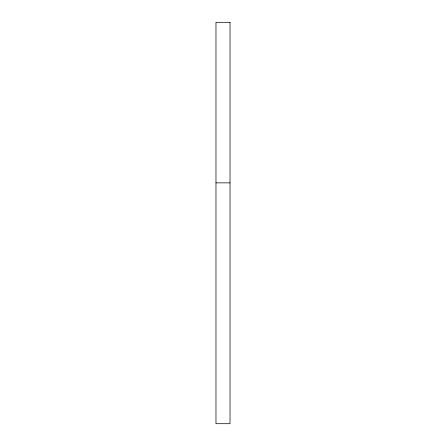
<?xml version="1.0" encoding="UTF-8"?>
<svg xmlns="http://www.w3.org/2000/svg" width="446" height="446" viewBox="0 0 446 446"><rect width="100%" height="100%" fill="white"/><g stroke="black" fill="none" stroke-linecap="round" stroke-linejoin="round"><path stroke-width="0.67" d="M215.975 182.86L230.025 182.86M230.025 22.3L215.975 22.3L215.975 423.7L230.025 423.7L230.025 22.3"/></g></svg>
